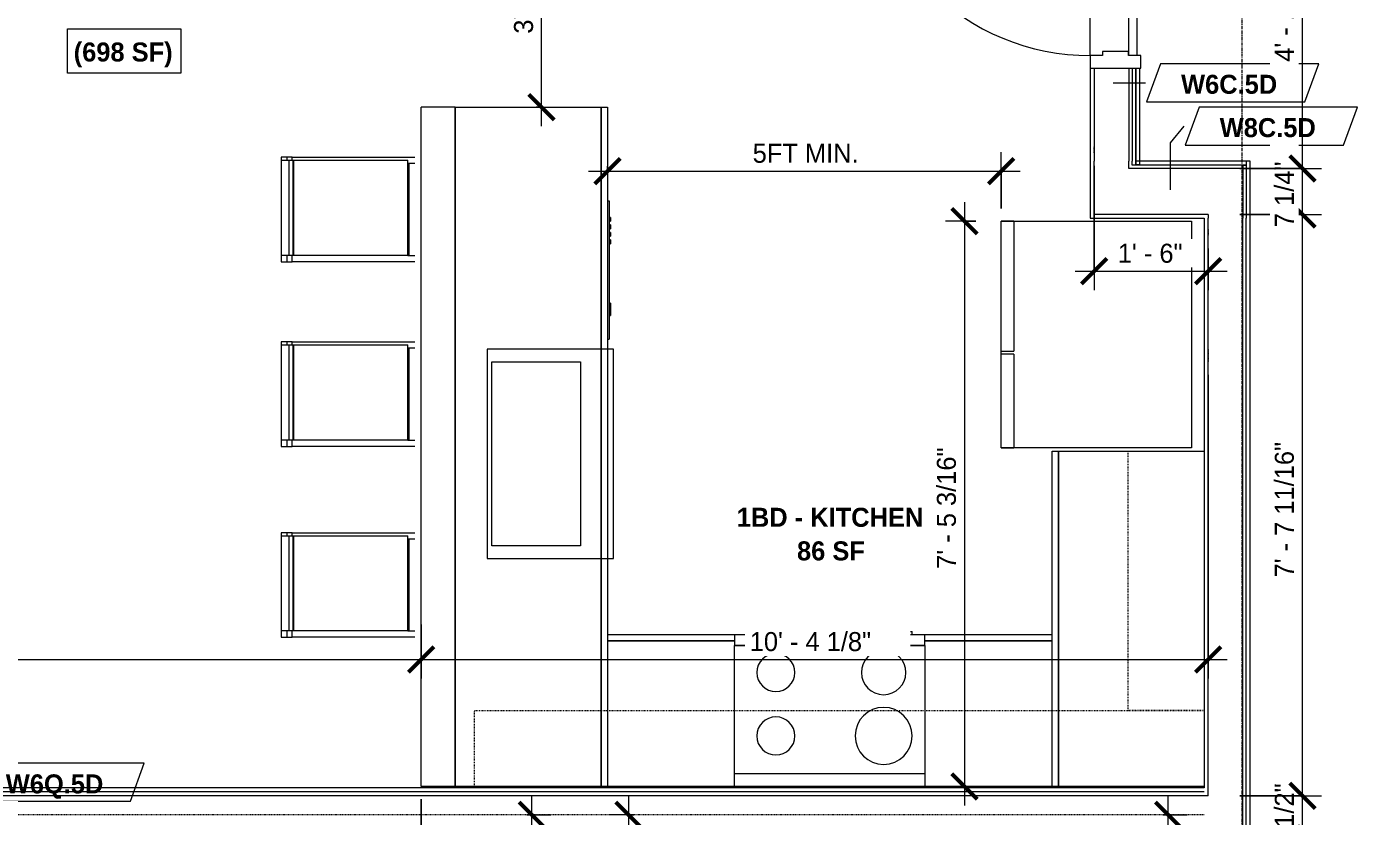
# Model space of a CAD drawing. Header units: inches. Extents: x -4058 to -1781, y 9814 to 12264.
# Drawn here: x -3673.1 to -3463.1, y 10549.9 to 10674.5 of the extents above; entities that cross this region are included whole.
import ezdxf

# ---------------------------------------------------------------- set-up
doc = ezdxf.new("R2010")
doc.units = ezdxf.units.IN
doc.header["$MEASUREMENT"] = 0
for name, pattern in [('Dash', [0.25, 0.125, -0.125]), ('Dash 3_32_', [0.1875, 0.09375, -0.09375]), ('Grid Line 1_2_', [0.875, 0.5, -0.125, 0.125, -0.125])]:
    doc.linetypes.add(name, pattern=pattern)
for name, color, linetype, lineweight in [('0-1', 7, 'Continuous', 5), ('0-3', 8, 'Continuous', 9), ('A-ANNO-DIMS', 211, 'Continuous', 9), ('A-ANNO-DIMS-32', 211, 'Continuous', 9), ('A-AREA-IDEN', 2, 'Continuous', 9), ('A-DETL-1', 90, 'Dash 3_32_', 9), ('A-DOOR-1', 7, 'Continuous', 9), ('A-DOOR-FRAM-1', 7, 'Continuous', 9), ('A-FLOR-1', 7, 'Continuous', 9), ('A-FLOR-2', 192, 'Continuous', 9), ('A-WALL-1', 7, 'Continuous', 9), ('A-WALL-2', 113, 'Continuous', 9), ('A-WALL-IDEN', 211, 'Continuous', 9), ('I-FURN', 30, 'Continuous', 9), ('I-WALL-3', 7, 'Continuous', 9), ('P-SANR-FIXT', 6, 'Continuous', 9), ('Q-CASE', 31, 'Continuous', 9), ('Q-CASE-HDLN', 31, 'Dash', 9), ('Q-SPCQ', 91, 'Continuous', 9), ('S-GRID-1', 1, 'Grid Line 1_2_', 9)]:
    doc.layers.add(name, color=color, linetype=linetype, lineweight=lineweight)
doc.styles.add('Century Gothic', font='ufonts.com_century-gothic.ttf', dxfattribs={"height": 3})
doc.styles.add('Century Gothic_B', font='GOTHICB.TTF', dxfattribs={"height": 3})
doc.dimstyles.new('MARKETING_DIMENSION', dxfattribs={"dimscale": 12, "dimtxt": 3.132505, "dimasz": 0.333333, "dimexe": 0.25, "dimexo": 0.166667, "dimgap": 0.041667, "dimtad": 1, "dimdec": 4, "dimrnd": 0.0625, "dimzin": 3, "dimdsep": 46, "dimlunit": 4, "dimtxsty": 'Century Gothic', "dimblk1": 'OBLIQUE', "dimblk2": 'OBLIQUE', "dimsah": 1, "dimcen": 0.09, "dimdle": 0.25, "dimazin": 0, "dimtfac": 1, "dimtdec": 4, "dimtix": 1, "dimtmove": 0, "dimatfit": 3, "dimfxl": 1, "dimtvp": 1, "dimtfill": 1, "dimfrac": 2, "dimtolj": 1, "dimtzin": 0, "dimarcsym": 2})
doc.dimstyles.new('THE_DIMENSION_STRING_2', dxfattribs={"dimscale": 12, "dimtxt": 3.132505, "dimasz": 0.333333, "dimexe": 0.25, "dimexo": 0.166667, "dimgap": 0.041667, "dimtad": 1, "dimdec": 4, "dimrnd": 0.0625, "dimzin": 3, "dimdsep": 46, "dimlunit": 4, "dimtxsty": 'Century Gothic', "dimblk1": 'OBLIQUE', "dimblk2": 'OBLIQUE', "dimsah": 1, "dimcen": 0.09, "dimdle": 0.25, "dimazin": 0, "dimtfac": 1, "dimtdec": 4, "dimtix": 1, "dimtmove": 0, "dimatfit": 3, "dimfxl": 1, "dimtvp": 1, "dimtfill": 1, "dimfrac": 2, "dimtolj": 1, "dimtzin": 0, "dimarcsym": 2})
doc.dimstyles.new('THE_DIMENSION_STRING_3', dxfattribs={"dimscale": 12, "dimtxt": 3.132505, "dimasz": 0.333333, "dimexe": 0.25, "dimexo": 0.166667, "dimgap": 0.041667, "dimtad": 1, "dimdec": 4, "dimrnd": 0.0625, "dimzin": 3, "dimdsep": 46, "dimlunit": 4, "dimtxsty": 'Century Gothic', "dimblk1": 'OBLIQUE', "dimblk2": 'OBLIQUE', "dimsah": 1, "dimcen": 0.09, "dimdle": 0.25, "dimazin": 0, "dimtfac": 1, "dimtdec": 4, "dimtix": 1, "dimtmove": 0, "dimatfit": 3, "dimfxl": 1, "dimtvp": 1, "dimtfill": 1, "dimfrac": 2, "dimtolj": 1, "dimtzin": 0, "dimarcsym": 2})
doc.dimstyles.new('THE_DIMENSION_STRING_4', dxfattribs={"dimscale": 12, "dimtxt": 3.132505, "dimasz": 0.333333, "dimexe": 0.25, "dimexo": 0.166667, "dimgap": 0.041667, "dimtad": 1, "dimdec": 4, "dimrnd": 0.0625, "dimzin": 3, "dimdsep": 46, "dimlunit": 4, "dimtxsty": 'Century Gothic', "dimblk1": 'OBLIQUE', "dimblk2": 'OBLIQUE', "dimsah": 1, "dimcen": 0.09, "dimdle": 0.25, "dimazin": 0, "dimtfac": 1, "dimtdec": 4, "dimtix": 1, "dimtmove": 0, "dimatfit": 3, "dimfxl": 1, "dimtvp": 1, "dimtfill": 1, "dimfrac": 2, "dimtolj": 1, "dimtzin": 0, "dimarcsym": 2})
doc.dimstyles.new('THE_DIMENSION_STRING_5', dxfattribs={"dimscale": 12, "dimtxt": 3.132505, "dimasz": 0.333333, "dimexe": 0.25, "dimexo": 0.166667, "dimgap": 0.041667, "dimtad": 1, "dimdec": 4, "dimrnd": 0.0625, "dimzin": 3, "dimdsep": 46, "dimlunit": 4, "dimtxsty": 'Century Gothic', "dimblk1": 'OBLIQUE', "dimblk2": 'OBLIQUE', "dimsah": 1, "dimcen": 0.09, "dimdle": 0.25, "dimazin": 0, "dimtfac": 1, "dimtdec": 4, "dimtix": 1, "dimtmove": 0, "dimatfit": 3, "dimfxl": 1, "dimtvp": 1, "dimtfill": 1, "dimfrac": 2, "dimtolj": 1, "dimtzin": 0, "dimarcsym": 2})

# ---------------------------------------------------------------- blocks, each defined once
blk = doc.blocks.new('CTR - 1st Phase - Shell_rvt-1-UNITS PLANS - 3RD FLOOR')
at = {"layer": 'A-FLOR-1'}
for p, q in [((-3499.17, 10669.94), (-3499.17, 10705.94)), ((-3497.92, 10705.94), (-3497.92, 10669.94))]:
    blk.add_line(p, q, dxfattribs=at)
blk = doc.blocks.new('HOLLOW METAL - UNIT DOOR-2191978-UNITS PLANS - 3RD FLOOR')
at = {"layer": 'A-DOOR-1'}
for p, q in [((18, 39.875), (16.25, 39.875)), ((16.25, 39.875), (16.25, 3.875)), ((18, 3.875), (18, 39.875)), ((16.25, 3.875), (18, 3.875))]:
    blk.add_line(p, q, dxfattribs=at)
blk.add_arc((18, 3.875), 36, 90, 180, dxfattribs=at)
at = {"layer": 'A-DOOR-FRAM-1'}
for p, q in [((-18, 3.875), (-20, 3.875)), ((-20, 3.875), (-20, -4.125)), ((-18, 1.9375), (-18, 3.875)), ((18, 3.875), (18, 1.9375)), ((20, 3.875), (18, 3.875)), ((20, -4.125), (20, 3.875)), ((-17.375, 1.9375), (-18, 1.9375)), ((-17.375, -2.1875), (-17.375, 1.9375)), ((18, 1.9375), (17.375, 1.9375)), ((17.375, 1.9375), (17.375, -2.1875)), ((-20, -4.125), (-18, -4.125)), ((-18, -4.125), (-18, -2.1875)), ((-18, -2.1875), (-17.375, -2.1875)), ((17.375, -2.1875), (18, -2.1875)), ((18, -2.1875), (18, -4.125)), ((18, -4.125), (20, -4.125))]:
    blk.add_line(p, q, dxfattribs=at)
blk = doc.blocks.new('CTR - 1st Phase - Common Walls_rvt-1-UNITS PLANS - 3RD FLOOR')
at = {"layer": 'A-WALL-1'}
for p, q in [((-3504.67, 10667.94), (-3504.67, 10653.28)), ((-3499.17, 10667.94), (-3499.17, 10653.28)), ((-3498.67, 10667.94), (-3498.67, 10653.28)), ((-3504.67, 10652.15), (-3504.67, 10653.28)), ((-3504.67, 10644.9), (-3504.67, 10652.15)), ((-3499.17, 10652.65), (-3499.17, 10653.28)), ((-3499.17, 10652.15), (-3499.17, 10652.65)), ((-3481.17, 10652.15), (-3499.17, 10652.15)), ((-3498.67, 10652.65), (-3498.67, 10653.28)), ((-3498.05, 10652.65), (-3498.67, 10652.65)), ((-3498.05, 10652.65), (-3498.67, 10652.65)), ((-3498.05, 10652.65), (-3498.05, 10653.28)), ((-3481.17, 10652.65), (-3498.05, 10652.65)), ((-3481.17, 10652.65), (-3480.67, 10652.65)), ((-3481.17, 10652.65), (-3481.17, 10652.15)), ((-3480.67, 10652.65), (-3481.17, 10652.65)), ((-3481.17, 10652.15), (-3481.17, 10644.9)), ((-3480.67, 10653.28), (-3480.67, 10652.65)), ((-3480.67, 10652.65), (-3480.67, 10644.28)), ((-3486.67, 10644.9), (-3504.67, 10644.9)), ((-3486.67, 10644.9), (-3486.67, 10644.28)), ((-3486.67, 10553.19), (-3486.67, 10644.28)), ((-3481.17, 10644.9), (-3481.17, 10644.28)), ((-3481.17, 10418.56), (-3481.17, 10644.28)), ((-3480.67, 10418.56), (-3480.67, 10644.28)), ((-3487.3, 10553.81), (-3745.41, 10553.81)), ((-3487.3, 10553.19), (-3745.41, 10553.19)), ((-3486.67, 10553.19), (-3487.3, 10553.19))]:
    blk.add_line(p, q, dxfattribs=at)
at = {"layer": 'I-WALL-3'}
for p, q in [((-3505.3, 10667.94), (-3505.3, 10653.28)), ((-3498.05, 10653.28), (-3498.05, 10667.94)), ((-3498.05, 10667.94), (-3498.05, 10652.78)), ((-3497.42, 10652.78), (-3497.42, 10667.94)), ((-3505.3, 10653.28), (-3505.3, 10644.9)), ((-3480.67, 10653.28), (-3498.05, 10653.28)), ((-3498.05, 10652.78), (-3497.42, 10652.78)), ((-3480.05, 10653.28), (-3480.67, 10653.28)), ((-3480.05, 10644.28), (-3480.05, 10653.28)), ((-3505.3, 10644.9), (-3505.3, 10644.28)), ((-3505.3, 10644.28), (-3487.3, 10644.28)), ((-3487.3, 10644.28), (-3487.3, 10554.44)), ((-3480.05, 10418.56), (-3480.05, 10644.28)), ((-3487.3, 10554.44), (-3745.41, 10554.44))]:
    blk.add_line(p, q, dxfattribs=at)
at = {"layer": '0-3', "rotation": 89.99999999998808}
blk.add_blockref('HOLLOW METAL - UNIT DOOR-2191978-UNITS PLANS - 3RD FLOOR', (-3501.42, 10687.94), dxfattribs=at)
blk = doc.blocks.new('Bar_Stool_6722_1_ - Bar_Stool_6722_1_-V74-UNITS PLANS - 3RD FLOOR')
at = {"layer": 'I-FURN'}
for p, q in [((1, 0), (0, 0)), ((0, 0), (0, -0.98)), ((0, -0.98), (1, -0.98)), ((0, -0.98), (0, -1.78)), ((0, -1.78), (1, -1.78)), ((0, -17.72), (0, -1.78)), ((1, -1.24), (1, 0)), ((16, 0), (1, 0)), ((1, -1.91), (1, -1.24)), ((16, -1.24), (1, -1.24)), ((1, -1.91), (16, -1.91)), ((1, -2.03), (1, -1.91)), ((1, -17.63), (1, -2.03)), ((1, -2.03), (16, -2.03)), ((16.5, 0), (16, 0)), ((16, 0), (16, -1.24)), ((16, -0.98), (16.5, -0.98)), ((16, -1.24), (16, -1.91)), ((16, -1.78), (16.5, -1.78)), ((16, -1.91), (16, -2.03)), ((16, -2.03), (16, -17.63)), ((16.5, -0.98), (16.5, 0)), ((16.5, -1.78), (16.5, -0.98)), ((16.5, -1.78), (16.5, -17.72)), ((0, -19.21), (0, -17.72)), ((1, -19.89), (1, -17.63)), ((16, -17.63), (16, -19.89)), ((16.5, -17.72), (16.5, -19.21)), ((0, -21.13), (0, -19.21)), ((1, -19.99), (1, -19.89)), ((1, -19.99), (1, -20.06)), ((1, -20), (16, -20)), ((1, -20.06), (1, -20.14)), ((15.5, -20.14), (1, -20.14)), ((1, -20.14), (1, -21.13)), ((15.5, -20.06), (15.5, -19.99)), ((15.5, -20.14), (15.5, -20.06)), ((15.5, -21.13), (15.5, -20.14)), ((16, -19.89), (16, -19.99)), ((16.5, -19.21), (16.5, -21.13))]:
    blk.add_line(p, q, dxfattribs=at)
blk = doc.blocks.new('OD_CW_Upper Cabinet - OD_CW_Upper Cabinet-3856829-UNITS PLANS - 3RD FLOOR')
at = {"layer": 'Q-CASE-HDLN'}
for p, q in [((0.74, -24), (0.74, -12)), ((0.74, -12), (115.86, -12)), ((115.86, -12), (115.86, -24)), ((115.86, -24), (0.74, -24))]:
    blk.add_line(p, q, dxfattribs=at)
blk = doc.blocks.new('OD_CW_Base Cabinet - OD_CW_Base Cabinet-3857752-UNITS PLANS - 3RD FLOOR')
at = {"layer": 'Q-CASE'}
for p, q in [((0.74, 0), (20.8, 0)), ((0.74, 0), (20.8, 0)), ((20.8, -1), (0.74, -1)), ((0.74, -1), (20.8, -1)), ((50.8, 0), (70.86, 0)), ((50.8, 0), (70.86, 0)), ((70.86, -1), (50.8, -1)), ((50.8, -1), (70.86, -1)), ((70.86, 0), (70.86, -24)), ((70.86, 0), (70.86, -1)), ((70.86, -1), (70.86, -24)), ((20.8, -24), (0.74, -24)), ((20.8, -24), (0.74, -24)), ((70.86, -24), (50.8, -24)), ((70.86, -24), (50.8, -24))]:
    blk.add_line(p, q, dxfattribs=at)
blk = doc.blocks.new('OD_CW_Base Cabinet - OD_CW_Base Cabinet-3870047-UNITS PLANS - 3RD FLOOR')
at = {"layer": 'Q-CASE'}
for p, q in [((0.74, 0), (107.93, 0)), ((0.74, -24), (0.74, 0)), ((107.93, 0), (107.93, -24)), ((107.93, -24), (0.74, -24))]:
    blk.add_line(p, q, dxfattribs=at)
blk = doc.blocks.new('OD_CW_Upper Cabinet - OD_CW_Upper Cabinet-3876543-UNITS PLANS - 3RD FLOOR')
at = {"layer": 'Q-CASE-HDLN'}
for p, q in [((0.74, -24), (0.74, -12)), ((0.74, -12), (41.64, -12)), ((41.64, -12), (41.64, -24)), ((41.64, -24), (0.74, -24))]:
    blk.add_line(p, q, dxfattribs=at)
blk = doc.blocks.new('OD_CW_Base Cabinet - OD_CW_Base Cabinet-3876544-UNITS PLANS - 3RD FLOOR')
at = {"layer": 'Q-CASE'}
for p, q in [((0.74, -24), (0.74, 0)), ((0.74, 0), (53.64, 0)), ((0.74, -1), (0.74, 0)), ((0.74, 0), (53.64, 0)), ((53.64, -1), (0.74, -1)), ((0.74, -24), (0.74, -1)), ((0.74, -1), (53.64, -1)), ((53.64, 0), (53.64, -24)), ((53.64, 0), (53.64, -1)), ((53.64, -1), (53.64, -24))]:
    blk.add_line(p, q, dxfattribs=at)
blk = doc.blocks.new('Refrigerator_-_Side-by-Side_6047 - 36_ X 30_-1372843-UNITS PLANS - 3RD FLOOR')
at = {"layer": 'Q-SPCQ'}
for p, q in [((-17.88, 15.58), (17.87, 15.58)), ((-17.88, -14.42), (-17.88, 15.58)), ((-17.88, 15.58), (-3.13, 15.58)), ((-17.88, 15.58), (-17.88, 13.58)), ((-3.13, 13.58), (-3.13, 15.58)), ((-2.63, 15.58), (17.87, 15.58)), ((-2.63, 15.58), (-2.63, 13.58)), ((17.87, 15.58), (17.87, -14.42)), ((17.87, 13.58), (17.87, 15.58)), ((-3.13, 13.58), (-17.88, 13.58)), ((17.87, 13.58), (-2.63, 13.58)), ((17.87, -14.42), (-17.88, -14.42))]:
    blk.add_line(p, q, dxfattribs=at)
blk = doc.blocks.new('Dishwasher_15404 - 34_ counter-547918-UNITS PLANS - 3RD FLOOR')
at = {"layer": 'Q-SPCQ'}
for p, q in [((23.87, 22.91), (24.12, 22.91)), ((24.12, 22.91), (24.12, 1.09)), ((24.37, 20.28), (24.12, 20.28)), ((24.12, 19.69), (24.37, 19.69)), ((24.37, 19.1), (24.12, 19.1)), ((24.37, 19.1), (24.37, 18.51)), ((24.37, 20.28), (24.37, 19.69)), ((24.12, 18.51), (24.37, 18.51)), ((24.37, 17.92), (24.12, 17.92)), ((24.12, 17.33), (24.37, 17.33)), ((24.37, 17.92), (24.37, 17.33)), ((24.37, 16.74), (24.12, 16.74)), ((24.12, 16.15), (24.37, 16.15)), ((24.37, 16.74), (24.37, 16.15)), ((24.37, 6.79), (24.12, 6.79)), ((24.37, 6.79), (24.37, 5.81)), ((24.12, 4.82), (24.37, 4.82)), ((24.37, 5.81), (24.37, 4.82)), ((23.87, 1.09), (24.12, 1.09))]:
    blk.add_line(p, q, dxfattribs=at)
blk = doc.blocks.new('Range - 24_ x 30_-2320547-UNITS PLANS - 3RD FLOOR')
at = {"layer": 'Q-SPCQ'}
for p, q in [((0, 22), (0, 24)), ((0, 24), (30, 24)), ((30, 24), (30, 22)), ((0, 1.75), (0, 22)), ((0, 22), (30, 22)), ((30, 22), (30, 1.75)), ((30, 1.75), (0, 1.75)), ((0, 1.75), (30, 1.75)), ((0, 1.75), (0, 0)), ((30, 0), (30, 1.75)), ((30, 0), (0, 0)), ((2, 0), (2, -0.5)), ((3.61, -0.5), (2, -0.5)), ((3.61, 0), (3.61, -0.5)), ((25.87, -0.5), (3.61, -0.5)), ((25.87, -0.5), (25.87, 0)), ((28, -0.5), (25.87, -0.5)), ((28, -0.5), (28, 0))]:
    blk.add_line(p, q, dxfattribs=at)
for centre, radius, start, end in [((6.5, 16), 4.5, 0, 180), ((23.5, 16), 3, 0, 180), ((6.5, 16), 4.5, 180, 360), ((23.5, 16), 3, 180, 360), ((6.5, 6), 3.5, 0, 180), ((23.5, 6), 3, 0, 180), ((6.5, 6), 3.5, 180, 360), ((23.5, 6), 3, 180, 360)]:
    blk.add_arc(centre, radius, start, end, dxfattribs=at)
blk = doc.blocks.new('Stainless Steel Farmhous Kitchen Sink - Stainless Steel Farmhous Kitchen Sink-2443921-UNITS PLANS - 3RD FLOOR')
at = {"layer": 'P-SANR-FIXT'}
for p, q in [((0, -2.25), (-33, -2.25)), ((-33, -2.25), (-33, -22.2)), ((-31, -16.96), (-31, -3)), ((-31, -3), (-2, -3)), ((-2, -3), (-2, -16.96)), ((0, -22.2), (0, -2.25)), ((-2, -16.96), (-31, -16.96)), ((-33, -22.2), (0, -22.2))]:
    blk.add_line(p, q, dxfattribs=at)
blk = doc.blocks.new('Wall Tag - Arch Wall-3956453-UNITS PLANS - 3RD FLOOR')
at = {"layer": 'A-WALL-IDEN'}
for p, q in [((-0.3561, 0.0937), (-0.4244, -0.0937)), ((0.4244, 0.0937), (-0.3561, 0.0937)), ((0.3561, -0.0937), (0.4244, 0.0937)), ((-0.4244, -0.0937), (0.3561, -0.0937))]:
    blk.add_line(p, q, dxfattribs=at)
blk = doc.blocks.new('DIMBLOCK401-UNITS PLANS - 3RD FLOOR')
at = {"layer": 'A-ANNO-DIMS-32'}
for p, q in [((-3481.67, 10553.19), (-3468.8, 10553.19)), ((-3471.8, 10553.19), (-3481.67, 10553.19)), ((-3471.8, 10547.69), (-3471.8, 10553.19)), ((-3481.67, 10547.69), (-3468.8, 10547.69)), ((-3471.8, 10547.69), (-3481.67, 10547.69))]:
    blk.add_line(p, q, dxfattribs=at)
at = {"layer": 'A-ANNO-DIMS-32', "lineweight": 50}
for p, q in [((-3471.8, 10553.19), (-3473.8, 10555.19)), ((-3471.8, 10553.19), (-3469.8, 10551.19)), ((-3471.8, 10547.69), (-3473.8, 10549.69)), ((-3471.8, 10547.69), (-3469.8, 10545.69))]:
    blk.add_line(p, q, dxfattribs=at)
at = {"layer": 'A-ANNO-DIMS-32', "color": 0, "insert": (-3476.15, 10544.8), "char_height": 3, "width": 13.5444, "attachment_point": 1, "rotation": 90, "line_spacing_factor": 0.984502, "style": 'Century Gothic', "bg_fill": 3, "box_fill_scale": 1.25, "bg_fill_color": 256, "bg_fill_true_color": 13158600, "bg_fill_transparency": 0}
blk.add_mtext('5 1/2"', dxfattribs=at)
blk = doc.blocks.new('_Oblique')
at = {"color": 0, "linetype": 'ByBlock', "lineweight": -2}
blk.add_line((-0.5, -0.5), (0.5, 0.5), dxfattribs=at)
blk = doc.blocks.new('DIMBLOCK402-UNITS PLANS - 3RD FLOOR')
at = {"layer": 'A-ANNO-DIMS-32', "lineweight": 50}
for p, q in [((-3471.8, 10644.9), (-3473.8, 10646.9)), ((-3471.8, 10644.9), (-3469.8, 10642.9)), ((-3471.8, 10553.19), (-3473.8, 10555.19)), ((-3471.8, 10553.19), (-3469.8, 10551.19))]:
    blk.add_line(p, q, dxfattribs=at)
at = {"layer": 'A-ANNO-DIMS-32'}
for p, q in [((-3481.67, 10644.9), (-3468.8, 10644.9)), ((-3471.8, 10644.9), (-3481.67, 10644.9)), ((-3471.8, 10553.19), (-3471.8, 10644.9)), ((-3481.67, 10553.19), (-3468.8, 10553.19)), ((-3471.8, 10553.19), (-3481.67, 10553.19))]:
    blk.add_line(p, q, dxfattribs=at)
at = {"layer": 'A-ANNO-DIMS-32', "color": 0, "insert": (-3476.15, 10587.63), "char_height": 3, "width": 27.387, "attachment_point": 1, "rotation": 90, "line_spacing_factor": 0.984502, "style": 'Century Gothic', "bg_fill": 3, "box_fill_scale": 1.25, "bg_fill_color": 256, "bg_fill_true_color": 13158600, "bg_fill_transparency": 0}
blk.add_mtext('7\' - 7 11/16"', dxfattribs=at)
blk = doc.blocks.new('DIMBLOCK403-UNITS PLANS - 3RD FLOOR')
at = {"layer": 'A-ANNO-DIMS-32', "lineweight": 50}
for p, q in [((-3471.8, 10652.15), (-3473.8, 10654.15)), ((-3471.8, 10652.15), (-3469.8, 10650.15)), ((-3471.8, 10644.9), (-3473.8, 10646.9)), ((-3471.8, 10644.9), (-3469.8, 10642.9))]:
    blk.add_line(p, q, dxfattribs=at)
at = {"layer": 'A-ANNO-DIMS-32'}
for p, q in [((-3481.67, 10652.15), (-3468.8, 10652.15)), ((-3471.8, 10652.15), (-3481.67, 10652.15)), ((-3471.8, 10644.9), (-3471.8, 10652.15)), ((-3481.67, 10644.9), (-3468.8, 10644.9)), ((-3471.8, 10644.9), (-3481.67, 10644.9))]:
    blk.add_line(p, q, dxfattribs=at)
at = {"layer": 'A-ANNO-DIMS-32', "color": 0, "insert": (-3476.15, 10642.88), "char_height": 3, "width": 13.5444, "attachment_point": 1, "rotation": 90, "line_spacing_factor": 0.984502, "style": 'Century Gothic', "bg_fill": 3, "box_fill_scale": 1.25, "bg_fill_color": 256, "bg_fill_true_color": 13158600, "bg_fill_transparency": 0}
blk.add_mtext('7 1/4"', dxfattribs=at)
blk = doc.blocks.new('DIMBLOCK404-UNITS PLANS - 3RD FLOOR')
at = {"layer": 'A-ANNO-DIMS-32', "lineweight": 50}
for p, q in [((-3471.8, 10710.94), (-3473.8, 10712.94)), ((-3471.8, 10710.94), (-3469.8, 10708.94)), ((-3471.8, 10652.15), (-3473.8, 10654.15)), ((-3471.8, 10652.15), (-3469.8, 10650.15))]:
    blk.add_line(p, q, dxfattribs=at)
at = {"layer": 'A-ANNO-DIMS-32'}
for p, q in [((-3481.67, 10710.94), (-3468.8, 10710.94)), ((-3471.8, 10710.94), (-3481.67, 10710.94)), ((-3471.8, 10652.15), (-3471.8, 10710.94)), ((-3481.67, 10652.15), (-3468.8, 10652.15)), ((-3471.8, 10652.15), (-3481.67, 10652.15))]:
    blk.add_line(p, q, dxfattribs=at)
at = {"layer": 'A-ANNO-DIMS-32', "color": 0, "insert": (-3476.15, 10668.97), "char_height": 3, "width": 30.1914, "attachment_point": 1, "rotation": 90, "line_spacing_factor": 0.984502, "style": 'Century Gothic', "bg_fill": 3, "box_fill_scale": 1.25, "bg_fill_color": 256, "bg_fill_true_color": 13158600, "bg_fill_transparency": 0}
blk.add_mtext('4\' - 10 13/16"', dxfattribs=at)
blk = doc.blocks.new('DIMBLOCK682-UNITS PLANS - 3RD FLOOR')
at = {"layer": 'A-ANNO-DIMS-32'}
for p, q in [((-3578.1, 10553.19), (-3578.1, 10474.19)), ((-3577.28, 10550.19), (-3581.1, 10550.19)), ((-3578.1, 10550.19), (-3577.28, 10550.19)), ((-3568.66, 10474.19), (-3581.1, 10474.19)), ((-3578.1, 10474.19), (-3568.66, 10474.19))]:
    blk.add_line(p, q, dxfattribs=at)
at = {"layer": 'A-ANNO-DIMS-32', "lineweight": 50}
for p, q in [((-3578.1, 10550.19), (-3580.1, 10552.19)), ((-3578.1, 10550.19), (-3576.1, 10548.19)), ((-3578.1, 10474.19), (-3580.1, 10476.19)), ((-3578.1, 10474.19), (-3576.1, 10472.19))]:
    blk.add_line(p, q, dxfattribs=at)
at = {"layer": 'A-ANNO-DIMS-32', "color": 0, "insert": (-3582.45, 10506.94), "char_height": 3, "width": 12.5897, "attachment_point": 1, "rotation": 90, "line_spacing_factor": 0.984502, "style": 'Century Gothic', "bg_fill": 3, "box_fill_scale": 1.25, "bg_fill_color": 256, "bg_fill_true_color": 13158600, "bg_fill_transparency": 0}
blk.add_mtext('6\' - 4"', dxfattribs=at)
blk = doc.blocks.new('DIMBLOCK1053-UNITS PLANS - 3RD FLOOR')
at = {"layer": 'A-ANNO-DIMS-32'}
for p, q in [((-3852.47, 10695.19), (-3852.47, 10571.67)), ((-3852.47, 10574.67), (-3852.47, 10695.19)), ((-3610.8, 10580.19), (-3610.8, 10571.67)), ((-3610.8, 10574.67), (-3610.8, 10580.19)), ((-3855.47, 10574.67), (-3610.8, 10574.67))]:
    blk.add_line(p, q, dxfattribs=at)
at = {"layer": 'A-ANNO-DIMS-32', "lineweight": 50}
for p, q in [((-3852.47, 10574.67), (-3850.47, 10576.67)), ((-3610.8, 10574.67), (-3608.8, 10576.67)), ((-3852.47, 10574.67), (-3854.47, 10572.67)), ((-3610.8, 10574.67), (-3612.8, 10572.67))]:
    blk.add_line(p, q, dxfattribs=at)
at = {"layer": 'A-ANNO-DIMS-32', "color": 0, "insert": (-3744.22, 10579.01), "char_height": 3, "width": 30.1914, "attachment_point": 1, "line_spacing_factor": 0.984502, "style": 'Century Gothic', "bg_fill": 3, "box_fill_scale": 1.25, "bg_fill_color": 256, "bg_fill_true_color": 13158600, "bg_fill_transparency": 0}
blk.add_mtext('20\' - 1 11/16"', dxfattribs=at)
blk = doc.blocks.new('DIMBLOCK1054-UNITS PLANS - 3RD FLOOR')
at = {"layer": 'A-ANNO-DIMS-32'}
for p, q in [((-3486.67, 10619.6), (-3486.67, 10571.67)), ((-3486.67, 10574.67), (-3486.67, 10619.6)), ((-3610.8, 10580.19), (-3610.8, 10571.67)), ((-3610.8, 10574.67), (-3610.8, 10580.19)), ((-3610.8, 10574.67), (-3483.67, 10574.67))]:
    blk.add_line(p, q, dxfattribs=at)
at = {"layer": 'A-ANNO-DIMS-32', "lineweight": 50}
for p, q in [((-3610.8, 10574.67), (-3608.8, 10576.67)), ((-3486.67, 10574.67), (-3484.67, 10576.67)), ((-3610.8, 10574.67), (-3612.8, 10572.67)), ((-3486.67, 10574.67), (-3488.67, 10572.67))]:
    blk.add_line(p, q, dxfattribs=at)
at = {"layer": 'A-ANNO-DIMS-32', "color": 0, "insert": (-3558.98, 10579.01), "char_height": 3, "width": 24.5827, "attachment_point": 1, "line_spacing_factor": 0.984502, "style": 'Century Gothic', "bg_fill": 3, "box_fill_scale": 1.25, "bg_fill_color": 256, "bg_fill_true_color": 13158600, "bg_fill_transparency": 0}
blk.add_mtext('10\' - 4 1/8"', dxfattribs=at)
blk = doc.blocks.new('DIMBLOCK1055-UNITS PLANS - 3RD FLOOR')
at = {"layer": 'A-ANNO-DIMS-32'}
for p, q in [((-3504.67, 10652.53), (-3504.67, 10632.92)), ((-3504.67, 10635.92), (-3504.67, 10652.53)), ((-3486.67, 10639.53), (-3486.67, 10632.92)), ((-3486.67, 10635.92), (-3486.67, 10639.53)), ((-3507.67, 10635.92), (-3483.67, 10635.92))]:
    blk.add_line(p, q, dxfattribs=at)
at = {"layer": 'A-ANNO-DIMS-32', "lineweight": 50}
for p, q in [((-3504.67, 10635.92), (-3502.67, 10637.92)), ((-3486.67, 10635.92), (-3484.67, 10637.92)), ((-3504.67, 10635.92), (-3506.67, 10633.92)), ((-3486.67, 10635.92), (-3488.67, 10633.92))]:
    blk.add_line(p, q, dxfattribs=at)
at = {"layer": 'A-ANNO-DIMS-32', "color": 0, "insert": (-3500.92, 10640.27), "char_height": 3, "width": 12.5897, "attachment_point": 1, "line_spacing_factor": 0.984502, "style": 'Century Gothic', "bg_fill": 3, "box_fill_scale": 1.25, "bg_fill_color": 256, "bg_fill_true_color": 13158600, "bg_fill_transparency": 0}
blk.add_mtext('1\' - 6"', dxfattribs=at)
blk = doc.blocks.new('DIMBLOCK1366-UNITS PLANS - 3RD FLOOR')
at = {"layer": 'A-ANNO-DIMS-32'}
for p, q in [((-3593.34, 10428.19), (-3593.34, 10553.19)), ((-3594.17, 10550.19), (-3590.34, 10550.19)), ((-3593.34, 10550.19), (-3594.17, 10550.19)), ((-3603.67, 10428.19), (-3590.34, 10428.19)), ((-3593.34, 10428.19), (-3603.67, 10428.19))]:
    blk.add_line(p, q, dxfattribs=at)
at = {"layer": 'A-ANNO-DIMS-32', "lineweight": 50}
for p, q in [((-3593.34, 10550.19), (-3595.34, 10552.19)), ((-3593.34, 10550.19), (-3591.34, 10548.19)), ((-3593.34, 10428.19), (-3595.34, 10430.19)), ((-3593.34, 10428.19), (-3591.34, 10426.19))]:
    blk.add_line(p, q, dxfattribs=at)
at = {"layer": 'A-ANNO-DIMS-32', "color": 0, "insert": (-3597.69, 10482.78), "char_height": 3, "width": 15.394, "attachment_point": 1, "rotation": 90, "line_spacing_factor": 0.984502, "style": 'Century Gothic', "bg_fill": 3, "box_fill_scale": 1.25, "bg_fill_color": 256, "bg_fill_true_color": 13158600, "bg_fill_transparency": 0}
blk.add_mtext('10\' - 2"', dxfattribs=at)
blk = doc.blocks.new('DIMBLOCK1424-UNITS PLANS - 3RD FLOOR')
at = {"layer": 'A-ANNO-DIMS-32'}
for p, q in [((-3492.98, 10413.19), (-3492.98, 10553.19)), ((-3493.81, 10550.19), (-3489.98, 10550.19)), ((-3492.98, 10550.19), (-3493.81, 10550.19)), ((-3502.68, 10416.19), (-3489.98, 10416.19)), ((-3492.98, 10416.19), (-3502.68, 10416.19))]:
    blk.add_line(p, q, dxfattribs=at)
at = {"layer": 'A-ANNO-DIMS-32', "lineweight": 50}
for p, q in [((-3492.98, 10550.19), (-3494.98, 10552.19)), ((-3492.98, 10550.19), (-3490.98, 10548.19)), ((-3492.98, 10416.19), (-3494.98, 10418.19)), ((-3492.98, 10416.19), (-3490.98, 10414.19))]:
    blk.add_line(p, q, dxfattribs=at)
at = {"layer": 'A-ANNO-DIMS-32', "color": 0, "insert": (-3497.33, 10476.78), "char_height": 3, "width": 15.394, "attachment_point": 1, "rotation": 90, "line_spacing_factor": 0.984502, "style": 'Century Gothic', "bg_fill": 3, "box_fill_scale": 1.25, "bg_fill_color": 256, "bg_fill_true_color": 13158600, "bg_fill_transparency": 0}
blk.add_mtext('11\' - 2"', dxfattribs=at)
blk = doc.blocks.new('DIMBLOCK1512-UNITS PLANS - 3RD FLOOR')
at = {"layer": 'A-ANNO-DIMS-32'}
for p, q in [((-3519.3, 10645.84), (-3519.3, 10654.69)), ((-3581.42, 10652.52), (-3581.42, 10648.69)), ((-3581.42, 10651.69), (-3581.42, 10652.52)), ((-3584.42, 10651.69), (-3516.3, 10651.69)), ((-3519.3, 10651.69), (-3519.3, 10645.84))]:
    blk.add_line(p, q, dxfattribs=at)
at = {"layer": 'A-ANNO-DIMS-32', "lineweight": 50}
for p, q in [((-3581.42, 10651.69), (-3579.42, 10653.69)), ((-3519.3, 10651.69), (-3517.3, 10653.69)), ((-3581.42, 10651.69), (-3583.42, 10649.69)), ((-3519.3, 10651.69), (-3521.3, 10649.69))]:
    blk.add_line(p, q, dxfattribs=at)
at = {"layer": 'A-ANNO-DIMS-32', "color": 0, "insert": (-3558.52, 10656.04), "char_height": 3, "width": 19.5707, "attachment_point": 1, "line_spacing_factor": 0.984502, "style": 'Century Gothic', "bg_fill": 3, "box_fill_scale": 1.25, "bg_fill_color": 256, "bg_fill_true_color": 13158600, "bg_fill_transparency": 0}
blk.add_mtext('5FT MIN.', dxfattribs=at)
blk = doc.blocks.new('DIMBLOCK1513-UNITS PLANS - 3RD FLOOR')
at = {"layer": 'A-ANNO-DIMS-32', "lineweight": 50}
for p, q in [((-3525.12, 10643.84), (-3527.12, 10645.84)), ((-3525.12, 10643.84), (-3523.12, 10641.84)), ((-3525.12, 10554.63), (-3527.12, 10556.63)), ((-3525.12, 10554.63), (-3523.12, 10552.63))]:
    blk.add_line(p, q, dxfattribs=at)
at = {"layer": 'A-ANNO-DIMS-32'}
for p, q in [((-3525.12, 10646.84), (-3525.12, 10551.63)), ((-3523.3, 10643.84), (-3528.12, 10643.84)), ((-3525.12, 10643.84), (-3523.3, 10643.84)), ((-3513.3, 10554.63), (-3528.12, 10554.63)), ((-3525.12, 10554.63), (-3513.3, 10554.63))]:
    blk.add_line(p, q, dxfattribs=at)
at = {"layer": 'A-ANNO-DIMS-32', "color": 0, "insert": (-3529.46, 10588.99), "char_height": 3, "width": 24.5827, "attachment_point": 1, "rotation": 90, "line_spacing_factor": 0.984502, "style": 'Century Gothic', "bg_fill": 3, "box_fill_scale": 1.25, "bg_fill_color": 256, "bg_fill_true_color": 13158600, "bg_fill_transparency": 0}
blk.add_mtext('7\' - 5 3/16"', dxfattribs=at)
blk = doc.blocks.new('DIMBLOCK1514-UNITS PLANS - 3RD FLOOR')
at = {"layer": 'A-ANNO-DIMS-32'}
for p, q in [((-3591.83, 10658.81), (-3591.83, 10706.38)), ((-3592.65, 10703.38), (-3588.83, 10703.38)), ((-3591.83, 10703.38), (-3592.65, 10703.38)), ((-3592.65, 10661.81), (-3588.83, 10661.81)), ((-3591.83, 10661.81), (-3592.65, 10661.81))]:
    blk.add_line(p, q, dxfattribs=at)
at = {"layer": 'A-ANNO-DIMS-32', "lineweight": 50}
for p, q in [((-3591.83, 10703.38), (-3593.83, 10705.38)), ((-3591.83, 10703.38), (-3589.83, 10701.38)), ((-3591.83, 10661.81), (-3593.83, 10663.81)), ((-3591.83, 10661.81), (-3589.83, 10659.81))]:
    blk.add_line(p, q, dxfattribs=at)
at = {"layer": 'A-ANNO-DIMS-32', "color": 0, "insert": (-3596.17, 10673.4), "char_height": 3, "width": 22.0767, "attachment_point": 1, "rotation": 90, "line_spacing_factor": 0.984502, "style": 'Century Gothic', "bg_fill": 3, "box_fill_scale": 1.25, "bg_fill_color": 256, "bg_fill_true_color": 13158600, "bg_fill_transparency": 0}
blk.add_mtext('3\'-6" MIN.', dxfattribs=at)
blk = doc.blocks.new('DIMBLOCK1515-UNITS PLANS - 3RD FLOOR')
at = {"layer": 'A-ANNO-DIMS-32'}
for p, q in [((-3610.8, 10552.63), (-3610.8, 10533.99)), ((-3610.8, 10536.99), (-3610.8, 10552.63)), ((-3487.3, 10540.63), (-3487.3, 10533.99)), ((-3487.3, 10536.99), (-3487.3, 10540.63)), ((-3613.8, 10536.99), (-3484.3, 10536.99))]:
    blk.add_line(p, q, dxfattribs=at)
at = {"layer": 'A-ANNO-DIMS-32', "lineweight": 50}
for p, q in [((-3610.8, 10536.99), (-3608.8, 10538.99)), ((-3487.3, 10536.99), (-3485.3, 10538.99)), ((-3610.8, 10536.99), (-3612.8, 10534.99)), ((-3487.3, 10536.99), (-3489.3, 10534.99))]:
    blk.add_line(p, q, dxfattribs=at)
at = {"layer": 'A-ANNO-DIMS-32', "color": 0, "insert": (-3559.29, 10541.33), "char_height": 3, "width": 24.5827, "attachment_point": 1, "line_spacing_factor": 0.984502, "style": 'Century Gothic', "bg_fill": 3, "box_fill_scale": 1.25, "bg_fill_color": 256, "bg_fill_true_color": 13158600, "bg_fill_transparency": 0}
blk.add_mtext('10\' - 3 1/2"', dxfattribs=at)

msp = doc.modelspace()

# ---------------------------------------------------------------- linework, layer by layer
at = {"layer": 'A-AREA-IDEN', "flags": 128}
msp.add_lwpolyline([(-3666.62438, 10674.17507), (-3648.69997, 10674.17507), (-3648.69997, 10667.17349), (-3666.62438, 10667.17349)], close=True, dxfattribs=at)
at = {"layer": 'A-DETL-1'}
for p, q in [((-3504.67374, 10655.5269), (-3504.67374, 10654.5269)), ((-3486.67374, 10642.5269), (-3486.67374, 10641.5269)), ((-3486.67374, 10623.59907), (-3486.67374, 10621.59907)), ((-3610.79874, 10582.1894), (-3610.79874, 10592.1894)), ((-3487.29874, 10550.1894), (-3841.29874, 10550.1894))]:
    msp.add_line(p, q, dxfattribs=at)
at = {"layer": 'A-FLOR-2'}
msp.add_line((-3505.29874, 10669.9394), (-3505.29874, 10704.1894), dxfattribs=at)
at = {"layer": 'A-WALL-2'}
for p, q in [((-3610.79874, 10554.6269), (-3610.79874, 10661.8144)), ((-3605.42374, 10661.8144), (-3610.79874, 10661.8144)), ((-3605.42374, 10661.8144), (-3605.42374, 10554.6269)), ((-3605.42374, 10554.6269), (-3610.79874, 10554.6269))]:
    msp.add_line(p, q, dxfattribs=at)
at = {"layer": 'A-WALL-IDEN'}
for p, q in [((-3501.67374, 10665.67065), (-3496.53247, 10665.67065)), ((-3492.6239, 10656.16129), (-3490.43616, 10658.83461)), ((-3492.6239, 10648.7769), (-3492.6239, 10656.16129))]:
    msp.add_line(p, q, dxfattribs=at)
at = {"layer": 'Q-CASE'}
for p, q in [((-3605.42374, 10661.8144), (-3582.42374, 10661.8144)), ((-3605.42374, 10554.6269), (-3605.42374, 10661.8144)), ((-3582.42374, 10661.8144), (-3582.42374, 10554.6269)), ((-3582.42374, 10661.8144), (-3581.42374, 10661.8144)), ((-3582.42374, 10554.6269), (-3582.42374, 10661.8144)), ((-3581.42374, 10661.8144), (-3581.42374, 10554.6269)), ((-3582.42374, 10554.6269), (-3605.42374, 10554.6269)), ((-3581.42374, 10554.6269), (-3582.42374, 10554.6269))]:
    msp.add_line(p, q, dxfattribs=at)

# ---------------------------------------------------------------- block references
at = {"layer": '0-1'}
for name in ['CTR - 1st Phase - Shell_rvt-1-UNITS PLANS - 3RD FLOOR', 'CTR - 1st Phase - Common Walls_rvt-1-UNITS PLANS - 3RD FLOOR']:
    msp.add_blockref(name, (0, 0), dxfattribs=at)
at = {"layer": 'A-WALL-IDEN', "xscale": 31.99999999999999, "yscale": 31.99999999999999, "zscale": 31.99999999999999}
for p in [(-3482.80076, 10665.67065), (-3476.70445, 10658.83461), (-3668.07374, 10555.31642)]:
    msp.add_blockref('Wall Tag - Arch Wall-3956453-UNITS PLANS - 3RD FLOOR', p, dxfattribs=at)
at = {"layer": 'I-FURN', "rotation": 89.9999999999055}
for p in [(-3632.92374, 10637.42569), (-3632.92374, 10608.30437), (-3632.92374, 10578.18305)]:
    msp.add_blockref('Bar_Stool_6722_1_ - Bar_Stool_6722_1_-V74-UNITS PLANS - 3RD FLOOR', p, dxfattribs=at)
at = {"layer": 'P-SANR-FIXT', "rotation": 89.99999999999955}
msp.add_blockref('Stainless Steel Farmhous Kitchen Sink - Stainless Steel Farmhous Kitchen Sink-2443921-UNITS PLANS - 3RD FLOOR', (-3602.65645, 10623.6269), dxfattribs=at)
at = {"layer": 'Q-CASE'}
for name, p, rotation in [('OD_CW_Base Cabinet - OD_CW_Base Cabinet-3870047-UNITS PLANS - 3RD FLOOR', (-3581.42374, 10662.5521), 269.9999999999985), ('OD_CW_Base Cabinet - OD_CW_Base Cabinet-3876544-UNITS PLANS - 3RD FLOOR', (-3511.29874, 10553.88919), 90.00000000000125), ('OD_CW_Upper Cabinet - OD_CW_Upper Cabinet-3876543-UNITS PLANS - 3RD FLOOR', (-3511.29874, 10565.88919), 90.00000000000402)]:
    msp.add_blockref(name, p, dxfattribs=dict(at, rotation=rotation))
for name, p in [('OD_CW_Base Cabinet - OD_CW_Base Cabinet-3857752-UNITS PLANS - 3RD FLOOR', (-3582.16144, 10578.6269)), ('OD_CW_Upper Cabinet - OD_CW_Upper Cabinet-3856829-UNITS PLANS - 3RD FLOOR', (-3603.16144, 10578.6269))]:
    msp.add_blockref(name, p, dxfattribs=at)
at = {"layer": 'Q-SPCQ'}
msp.add_blockref('Dishwasher_15404 - 34_ counter-547918-UNITS PLANS - 3RD FLOOR', (-3605.29874, 10624.1269), dxfattribs=at)
for name, p, rotation in [('Refrigerator_-_Side-by-Side_6047 - 36_ X 30_-1372843-UNITS PLANS - 3RD FLOOR', (-3503.72094, 10625.9644), 90.00000000000081), ('Range - 24_ x 30_-2320547-UNITS PLANS - 3RD FLOOR', (-3531.36124, 10578.6269), 180)]:
    msp.add_blockref(name, p, dxfattribs=dict(at, rotation=rotation))

# ---------------------------------------------------------------- texts
at = {"layer": 'A-AREA-IDEN', "insert": (-3665.62438, 10672.0084), "char_height": 3, "width": 19.19, "attachment_point": 1, "style": 'Century Gothic_B'}
msp.add_mtext('(698 SF)', dxfattribs=at)
at = {"layer": 'A-WALL-IDEN', "char_height": 3, "attachment_point": 1, "style": 'Century Gothic_B'}
for s, insert, width in [('W6C.5D', (-3490.93637, 10666.91818), 19.594), ('W8C.5D', (-3484.84006, 10660.08215), 19.594), ('W6Q.5D', (-3676.33533, 10556.56395), 19.897)]:
    msp.add_mtext(s, dxfattribs=dict(at, insert=insert, width=width))

# ---------------------------------------------------------------- next in the draw order: dimensions: what is measured, and where the dimension line sits
at = {"layer": 'A-ANNO-DIMS'}
dim = msp.add_linear_dim(base=(-3591.82611, 10703.3769), p1=(-3594.65454, 10661.8144), p2=(-3594.65454, 10703.3769), angle=90, text='3\'-6" MIN.', dimstyle='THE_DIMENSION_STRING_5', override={"dimpost": '<>', "dimfxl": 41.5625}, dxfattribs=at)
dim.commit()
dim.dimension.update_dxf_attribs({"geometry": 'DIMBLOCK1514-UNITS PLANS - 3RD FLOOR', "text_midpoint": (-3593.90157, 10682.59565)})
dim = msp.add_linear_dim(base=(-3610.79874, 10574.66883), p1=(-3852.47374, 10697.1894), p2=(-3610.79874, 10582.1894), dimstyle='MARKETING_DIMENSION', override={"dimpost": '<>', "dimfxl": 267.641188}, dxfattribs=at)
dim.commit()
dim.dimension.update_dxf_attribs({"geometry": 'DIMBLOCK1053-UNITS PLANS - 3RD FLOOR', "text_midpoint": (-3731.63624, 10576.9105)})
dim = msp.add_linear_dim(base=(-3519.29874, 10651.69474), p1=(-3581.42374, 10654.52316), p2=(-3519.29874, 10643.8394), text='5FT MIN.', dimstyle='THE_DIMENSION_STRING_5', override={"dimpost": '<>', "dimfxl": 63.036962}, dxfattribs=at)
dim.commit()
dim.dimension.update_dxf_attribs({"geometry": 'DIMBLOCK1512-UNITS PLANS - 3RD FLOOR', "text_midpoint": (-3550.36124, 10653.73247)})
for base, p1, p2, dimstyle, override, picture, middle in [((-3471.80166, 10553.1894), (-3483.67374, 10547.6894), (-3483.67374, 10553.1894), 'THE_DIMENSION_STRING_2', {"dimpost": '<>', "dimfxl": 5.5}, 'DIMBLOCK401-UNITS PLANS - 3RD FLOOR', (-3474.04334, 10550.4394)), ((-3593.34119, 10550.1894), (-3605.67374, 10428.1894), (-3596.16962, 10550.1894), 'MARKETING_DIMENSION', {"dimpost": '<>', "dimfxl": 122.369638}, 'DIMBLOCK1366-UNITS PLANS - 3RD FLOOR', (-3595.41665, 10489.1894)), ((-3578.1035, 10474.1894), (-3575.27507, 10550.1894), (-3566.65989, 10474.1894), 'THE_DIMENSION_STRING_3', {"dimpost": '<>', "dimfxl": 76.48674}, 'DIMBLOCK682-UNITS PLANS - 3RD FLOOR', (-3580.17896, 10512.1894)), ((-3492.98272, 10550.1894), (-3504.67833, 10416.1894), (-3495.81114, 10550.1894), 'MARKETING_DIMENSION', {"dimpost": '<>', "dimfxl": 134.293064}, 'DIMBLOCK1424-UNITS PLANS - 3RD FLOOR', (-3495.02045, 10483.1894))]:
    dim = msp.add_linear_dim(base=base, p1=p1, p2=p2, angle=90, dimstyle=dimstyle, override=override, dxfattribs=at)
    dim.commit()
    dim.dimension.update_dxf_attribs({"geometry": picture, "text_midpoint": middle})

# ---------------------------------------------------------------- next in the draw order: dimensions: what is measured, and where the dimension line sits
dim = msp.add_linear_dim(base=(-3471.80166, 10644.9019), p1=(-3483.67374, 10553.1894), p2=(-3483.67374, 10644.9019), angle=90, dimstyle='THE_DIMENSION_STRING_2', override={"dimpost": '<>', "dimfxl": 91.7125}, dxfattribs=at)
dim.commit()
dim.dimension.update_dxf_attribs({"geometry": 'DIMBLOCK402-UNITS PLANS - 3RD FLOOR', "text_midpoint": (-3474.04334, 10599.04565)})

# ---------------------------------------------------------------- next in the draw order: dimensions: what is measured, and where the dimension line sits
dim = msp.add_linear_dim(base=(-3471.80166, 10652.1519), p1=(-3483.67374, 10644.9019), p2=(-3483.67374, 10652.1519), angle=90, dimstyle='THE_DIMENSION_STRING_2', override={"dimpost": '<>', "dimfxl": 7.25}, dxfattribs=at)
dim.commit()
dim.dimension.update_dxf_attribs({"geometry": 'DIMBLOCK403-UNITS PLANS - 3RD FLOOR', "text_midpoint": (-3474.04334, 10648.5269)})
dim = msp.add_linear_dim(base=(-3486.67374, 10574.66883), p1=(-3610.79874, 10582.1894), p2=(-3486.67374, 10621.59907), dimstyle='MARKETING_DIMENSION', override={"dimpost": '<>', "dimfxl": 130.231096}, dxfattribs=at)
dim.commit()
dim.dimension.update_dxf_attribs({"geometry": 'DIMBLOCK1054-UNITS PLANS - 3RD FLOOR', "text_midpoint": (-3548.73624, 10576.9105)})

# ---------------------------------------------------------------- next in the draw order: texts
at = {"layer": 'A-AREA-IDEN', "char_height": 3, "attachment_point": 1, "style": 'Century Gothic_B'}
for s, insert, width in [('1BD - KITCHEN', (-3561.02811, 10598.61609), 35.451), ('86 SF', (-3551.5226, 10593.31896), 12.423)]:
    msp.add_mtext(s, dxfattribs=dict(at, insert=insert, width=width))

# ---------------------------------------------------------------- next in the draw order: dimensions: what is measured, and where the dimension line sits
at = {"layer": 'A-ANNO-DIMS'}
for base, p1, p2, dimstyle, override, picture, middle in [((-3471.80166, 10710.9394), (-3483.67374, 10652.1519), (-3483.67374, 10710.9394), 'THE_DIMENSION_STRING_2', {"dimpost": '<>', "dimfxl": 58.7875}, 'DIMBLOCK404-UNITS PLANS - 3RD FLOOR', (-3474.04334, 10681.54565)), ((-3525.11576, 10554.6269), (-3521.29874, 10643.8394), (-3511.29874, 10554.6269), 'THE_DIMENSION_STRING_5', {"dimpost": '<>', "dimfxl": 89.77121}, 'DIMBLOCK1513-UNITS PLANS - 3RD FLOOR', (-3527.35743, 10599.23315))]:
    dim = msp.add_linear_dim(base=base, p1=p1, p2=p2, angle=90, dimstyle=dimstyle, override=override, dxfattribs=at)
    dim.commit()
    dim.dimension.update_dxf_attribs({"geometry": picture, "text_midpoint": middle})

# ---------------------------------------------------------------- next in the draw order: linework, layer by layer
at = {"layer": 'S-GRID-1'}
msp.add_line((-3481.32374, 9814.0266), (-3481.32374, 12247.50061), dxfattribs=at)

# ---------------------------------------------------------------- next in the draw order: dimensions: what is measured, and where the dimension line sits
at = {"layer": 'A-ANNO-DIMS'}
for base, p1, p2, dimstyle, override, picture, middle in [((-3486.67374, 10635.92345), (-3504.67374, 10654.5269), (-3486.67374, 10641.5269), 'THE_DIMENSION_STRING_4', {"dimpost": '<>', "dimfxl": 22.203603}, 'DIMBLOCK1055-UNITS PLANS - 3RD FLOOR', (-3495.67374, 10637.99891)), ((-3487.29874, 10536.98636), (-3610.79874, 10554.6269), (-3487.29874, 10542.6269), 'THE_DIMENSION_STRING_5', {"dimpost": '<>', "dimfxl": 124.081626}, 'DIMBLOCK1515-UNITS PLANS - 3RD FLOOR', (-3549.04874, 10539.22803))]:
    dim = msp.add_linear_dim(base=base, p1=p1, p2=p2, dimstyle=dimstyle, override=override, dxfattribs=at)
    dim.commit()
    dim.dimension.update_dxf_attribs({"geometry": picture, "text_midpoint": middle})

doc.saveas('drawing.dxf')
